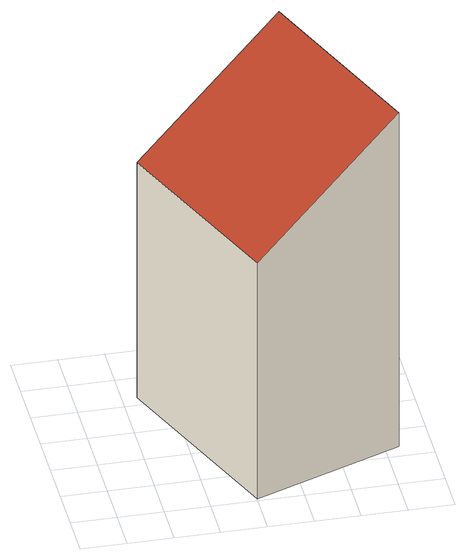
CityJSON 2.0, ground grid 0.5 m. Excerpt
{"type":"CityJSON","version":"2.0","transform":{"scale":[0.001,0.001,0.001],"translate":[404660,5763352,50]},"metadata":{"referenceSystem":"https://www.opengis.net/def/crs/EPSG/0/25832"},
"CityObjects":{
"building1":{"type":"Building","attributes":{"Gemeindeschluessel":"05515000","Geometrietyp2DReferenz":"3000","function":"51009_1610","roofType":"2100","measuredHeight":4.21},"geometry":[{"type":"Solid","lod":"2","boundaries":[[[[0,1,2,3]],[[4,5,1,0]],[[6,7,5,4]],[[3,2,7,6]],[[4,0,3,6]],[[1,5,7,2]]]],"semantics":{"surfaces":[{"type":"WallSurface"},{"type":"RoofSurface"},{"type":"GroundSurface"}],"values":[[0,0,0,0,1,2]]}}]}
},
"vertices":[
[1501,30,3833],[1501,30,865],[3150,685,865],[3150,685,5070],[660,2141,3831],[660,2141,865],[2314,2793,5070],[2314,2793,865]
]}
